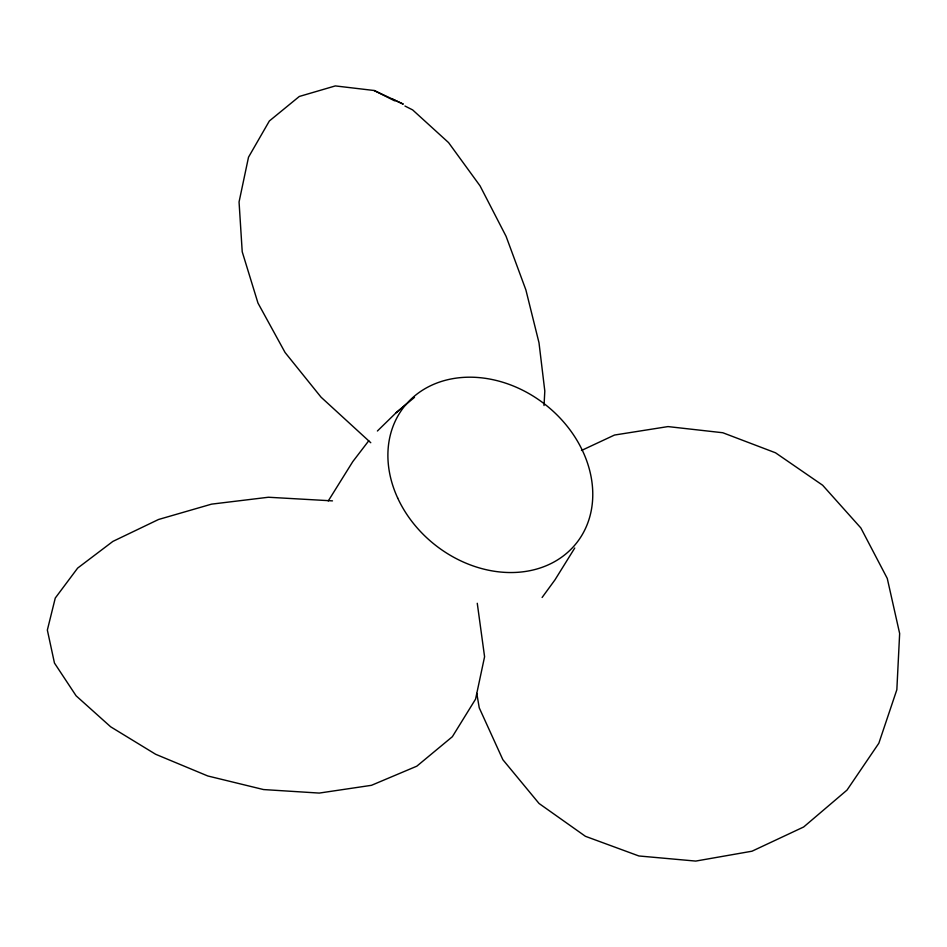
<?xml version="1.0" encoding="UTF-8"?>
<svg xmlns="http://www.w3.org/2000/svg" width="947" height="947" viewBox="0 0 947 947"><rect width="100%" height="100%" fill="white"/><g stroke="black" fill="none" stroke-linecap="round" stroke-linejoin="round"><path stroke-width="1.42" d="M544.028 405.541L544.809 391.052L538.997 342.767L525.893 289.948L506.077 236.324L480.07 185.896L448.558 142.595L412.643 109.911L404.949 106.028M328.266 500.939L352.793 461.603L368.75 440.781M574.746 548.029L554.978 579.848L542.11 597.474M377.403 431.003L396.095 412.762L406.133 404.286M396.095 412.762L414.502 397.338M581.458 450.488L614.508 435.04L668.002 426.588L722.798 432.743L775.51 452.796L822.635 485.231L860.859 527.964L887.268 578.428L899.65 633.507L896.845 689.712L878.852 743.217L847.02 790.082L803.672 826.98L751.989 851.211L695.725 861.083L638.882 855.97L585.424 836.308L539.044 803.482L502.857 759.695L479.241 707.823L476.779 693.358M332.492 500.88L268.415 497.246L211.583 504.135L158.563 519.477L112.894 541.4L77.654 568.093L55.269 598.054L47.35 630.075L54.464 663.054L76.103 695.808L110.657 726.799L155.651 754.274L207.784 775.972L263.526 789.561L319.246 793.077L371.449 785.323L416.81 766.182L452.358 736.707L475.56 699.158L484.58 656.745L477.264 603.275M392.318 98.997L403.268 104.134L374.136 90.498L335.333 85.917L299.311 96.464L269.362 120.979L248.516 157.19L239.058 201.96L242.219 251.772L257.975 303.064L285.071 352.497L321.057 397.184L370.774 442.734M374.136 90.498L394.674 100.856M397.693 498.051A109.888 89.219 38.3 0 0 574.533 545.436A109.888 89.219 38.3 0 0 498.761 381.096A109.888 89.219 38.3 0 0 397.693 498.051"/></g></svg>
